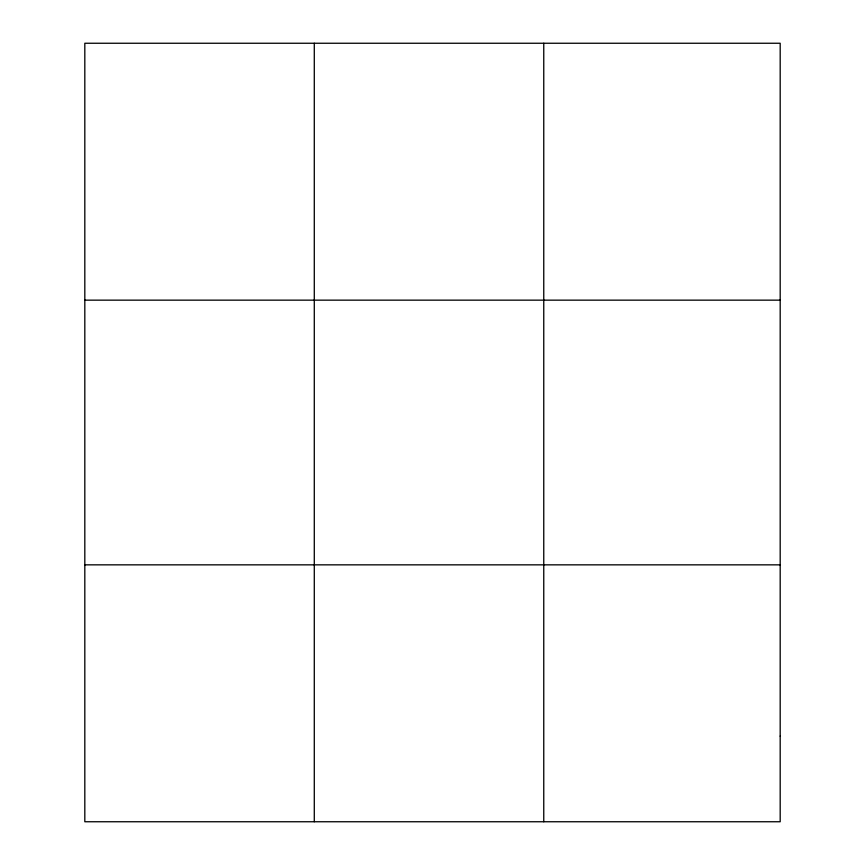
<?xml version="1.0" encoding="UTF-8"?>
<svg xmlns="http://www.w3.org/2000/svg" width="865" height="865" viewBox="0 0 865 865"><rect width="100%" height="100%" fill="white"/><g stroke="black" fill="none" stroke-linecap="round" stroke-linejoin="round"><path stroke-width="1.3" d="M314.287 821.75L314.287 43.25M543.761 821.75L543.761 43.25M84.813 300.155L780.187 300.155M84.813 564.845L780.187 564.845M780.187 736.115L780.187 821.75L84.813 821.75L84.813 43.25L780.187 43.25L780.187 736.115"/></g></svg>
